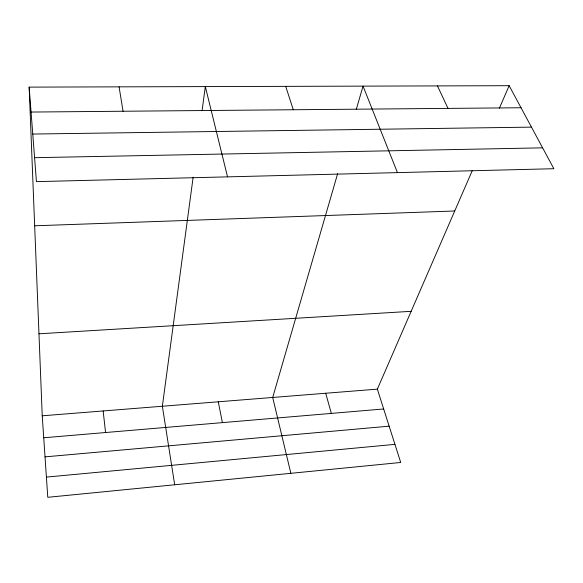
<?xml version="1.0" encoding="UTF-8"?>
<svg xmlns="http://www.w3.org/2000/svg" width="583" height="583" viewBox="0 0 583 583"><rect width="100%" height="100%" fill="white"/><g stroke="black" fill="none" stroke-linecap="round" stroke-linejoin="round"><path stroke-width="0.87" d="M193.148 177.166L162.358 406.249L174.674 484.786M202.068 110.777L205.318 86.597L227.538 176.86M337.659 173.603L272.698 397.468L290.859 473.316M356.271 109.458L363.041 86.124L397.446 172.619M29.15 87.122L36.43 181.634L553.85 168.713L509.156 85.694L29.15 87.122L42.231 415.803L47.777 497.306L400.718 462.472L377.347 389.138L472.274 170.608M499.369 108.234L509.156 85.694M46.407 477.105L394.946 444.363M45.029 456.868L389.153 426.173M43.725 437.767L383.665 408.967M42.231 415.803L377.347 389.138M38.966 333.804L411.146 311.322M34.667 225.796L454.733 210.995M34.586 157.687L542.613 147.842M32.765 134.054L531.463 127.13M31.067 112.053L521.034 107.753M437.469 85.905L448.021 108.394M285.714 86.357L293.285 109.75M325.708 393.248L331.333 413.405M218.268 401.796L222.407 422.631M119.07 86.852L123.057 111.244M103.147 410.957L105.581 432.528"/></g></svg>
